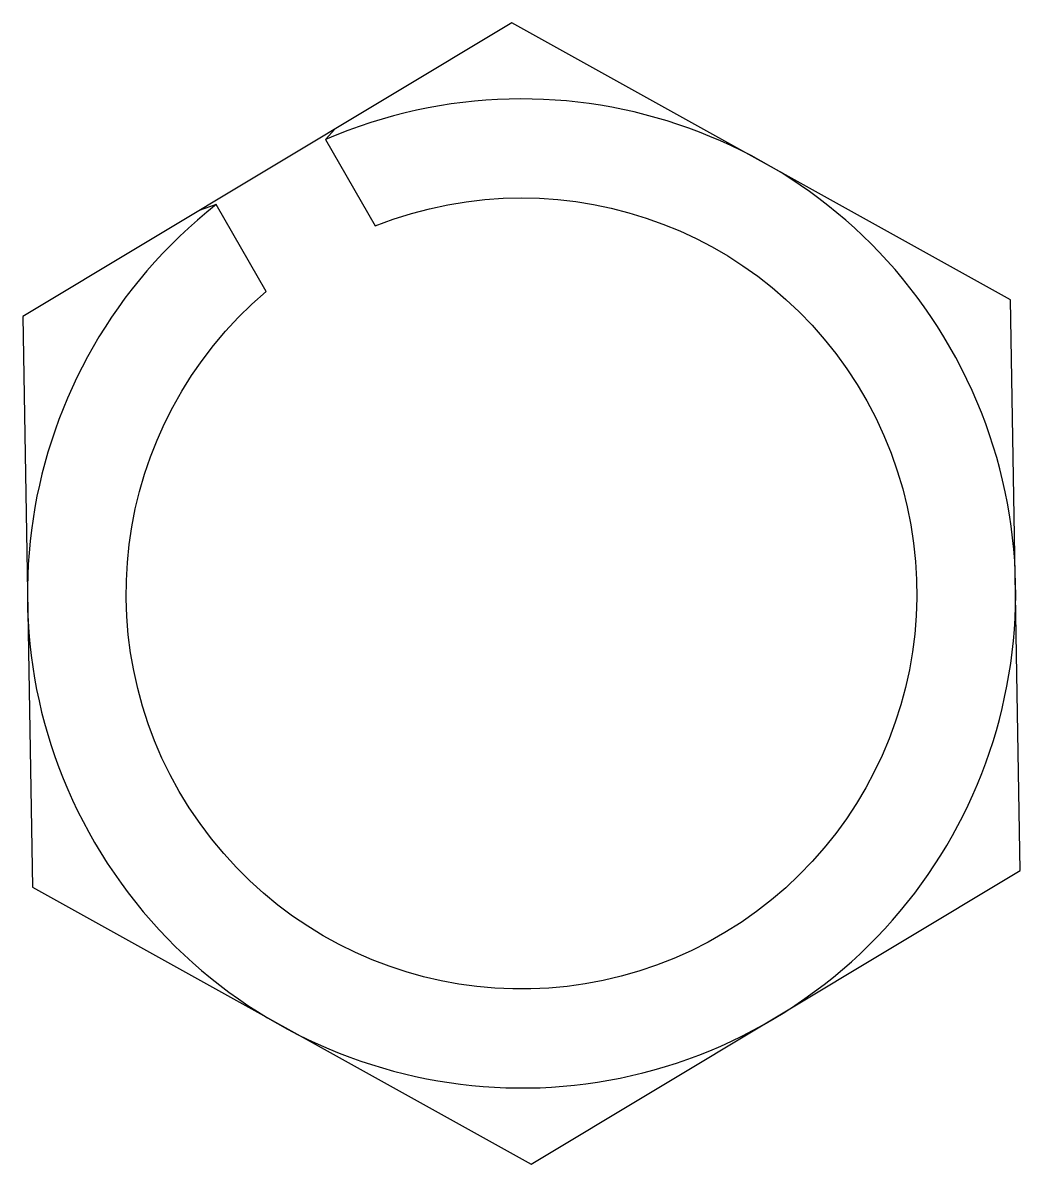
# Model space of a CAD drawing. Header units: millimetres. Extents: x -17.7 to 17.7, y -20.2 to 20.2.
import ezdxf

# ---------------------------------------------------------------- set-up
doc = ezdxf.new("R2010")
doc.units = ezdxf.units.MM
doc.layers.get('0').update_dxf_attribs({"linetype": 'CONTINUOUS'})

msp = doc.modelspace()

# ---------------------------------------------------------------- linework, layer by layer
for p, q in [((-6.609, 16.435), (-6.943, 16.064)), ((-10.81, 13.762), (-11.412, 13.553))]:
    msp.add_line(p, q)
msp.add_lwpolyline([(-17.66, 9.804), (-17.321, -10.392), (0.34, -20.196), (17.66, -9.804), (17.321, 10.392), (-0.34, 20.196)], close=True)
msp.add_lwpolyline([(-10.81, 13.762, 15.489616), (-6.943, 16.064), (-5.179, 13.007, -12.361808), (-9.038, 10.692)], format="xyb", close=True)

doc.saveas('drawing.dxf')
